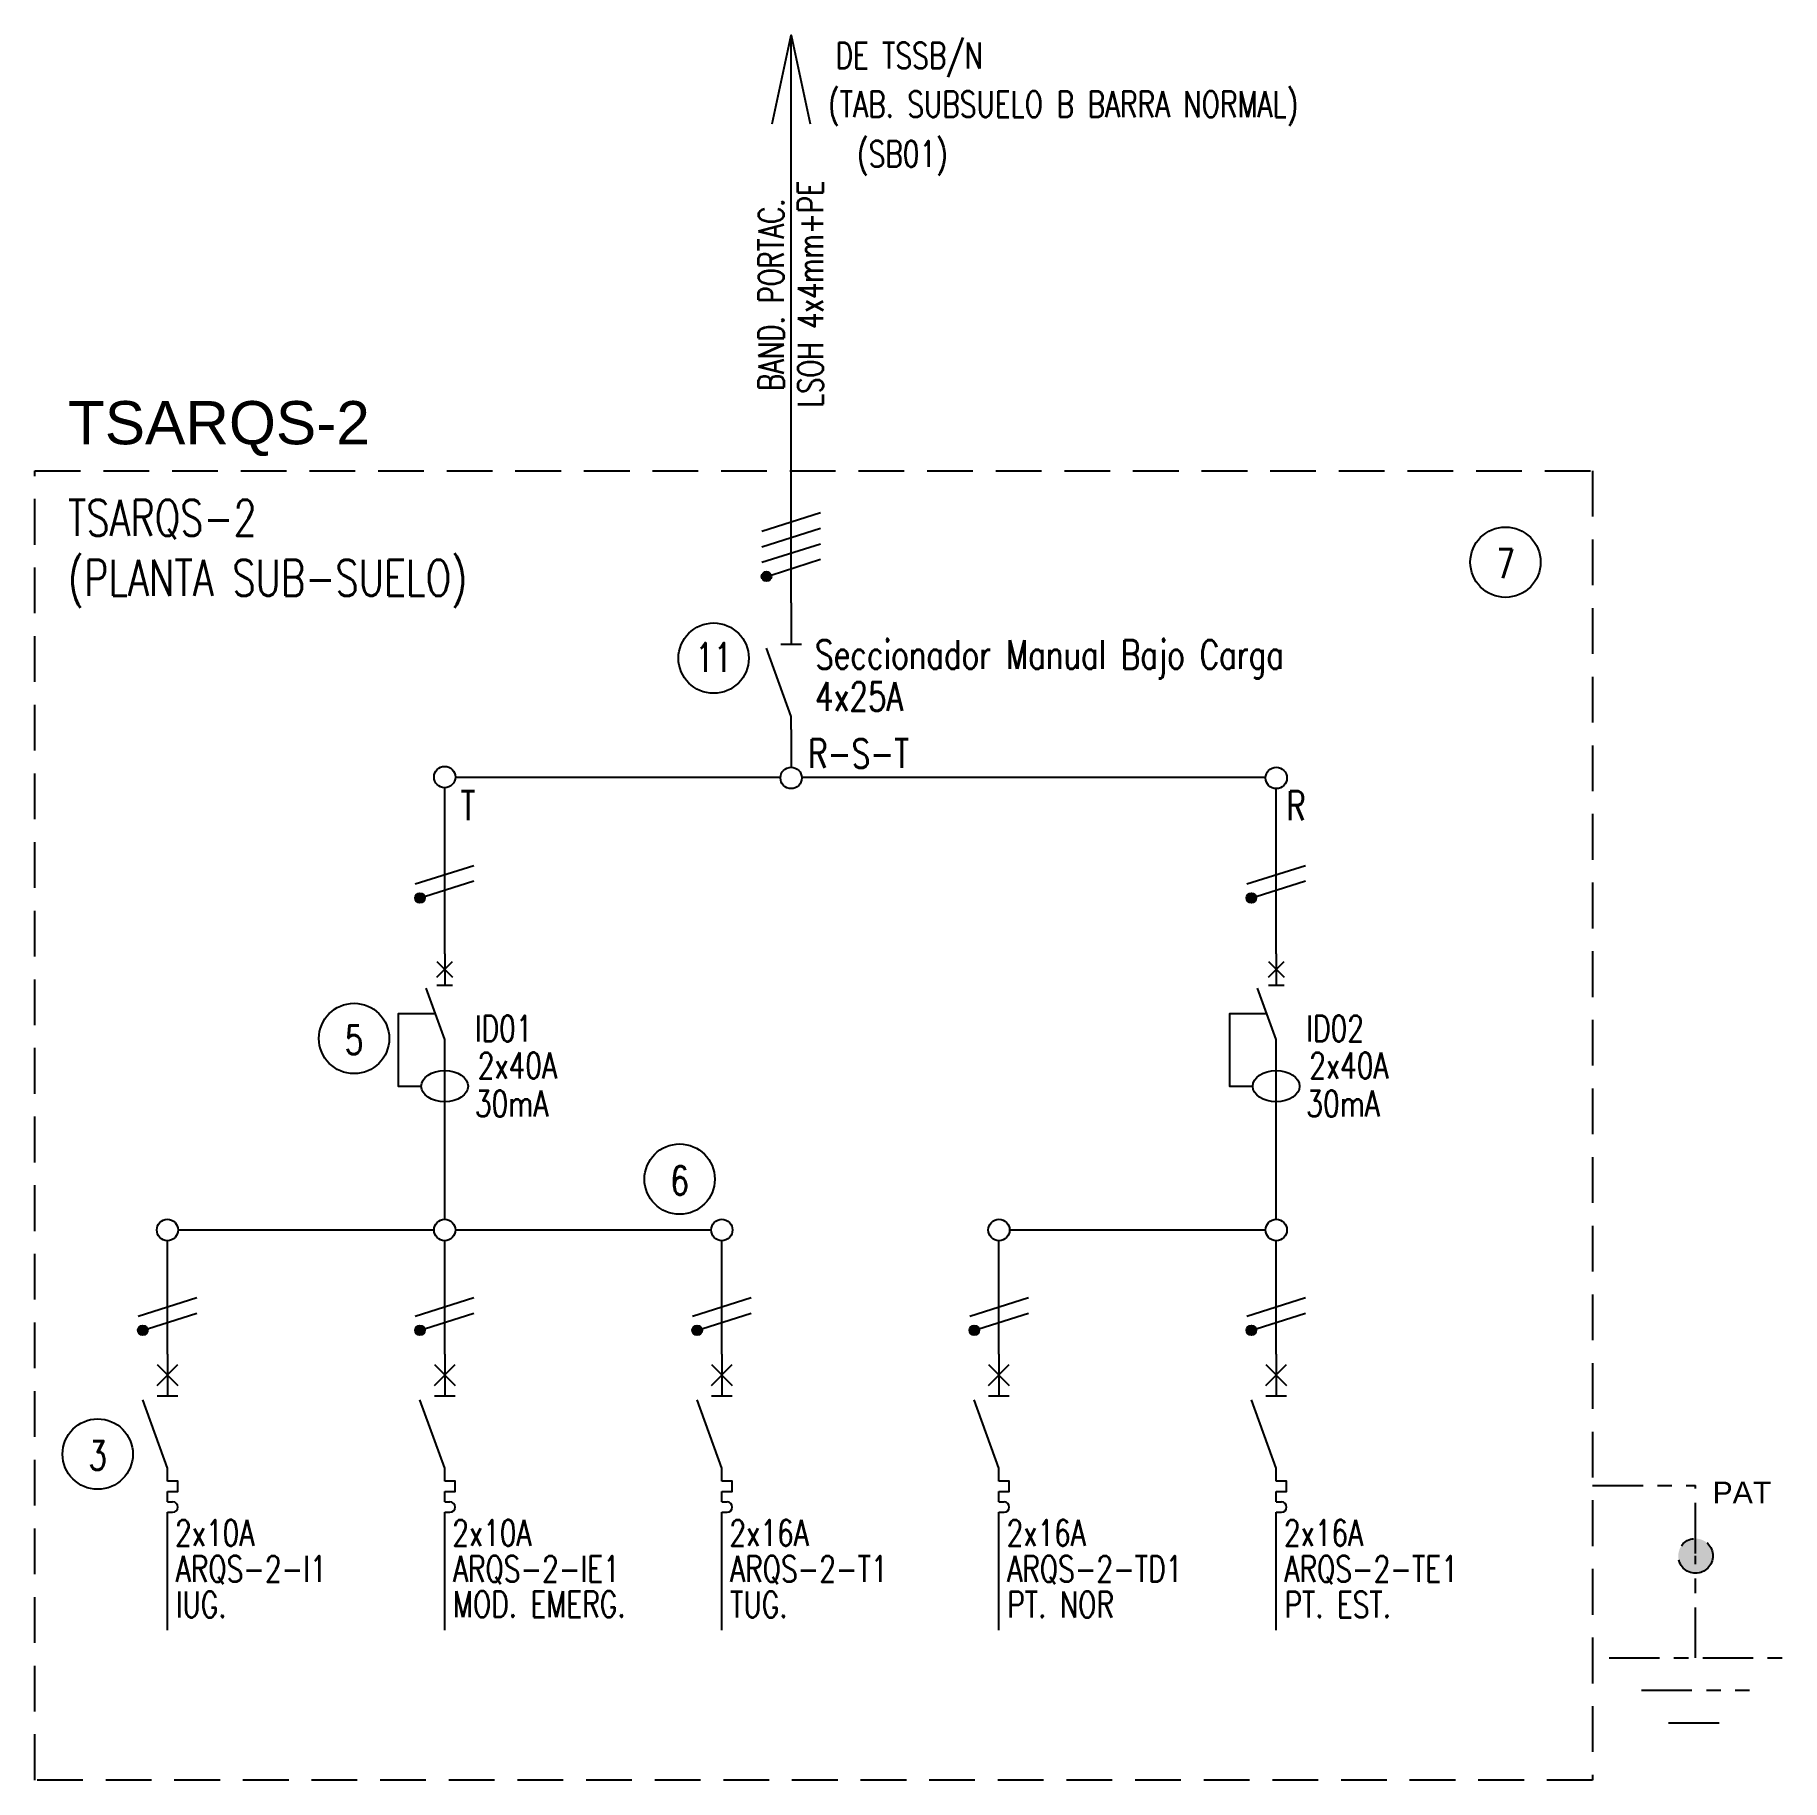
# Model space of a CAD drawing. Extents: x 3643.3 to 3655.4, y 1285.6 to 1297.7.
import ezdxf
from ezdxf.enums import TextEntityAlignment as Align

# ---------------------------------------------------------------- set-up
doc = ezdxf.new("R2010")
doc.units = 0
doc.linetypes.add('OCJ-ESQUEMAS UNIFILARES-CORREGIDOS IDO-REV.br$0$DASHED', pattern=[19.05, 12.7, -6.35])
doc.linetypes.add('OCJ-ESQUEMAS UNIFILARES-CORREGIDOS IDO-REV.br$0$EJE_5', pattern=[7.1, 5, -1, 0.1, -1])
for name, color, linetype in [('OCJ-ESQUEMAS UNIFILARES-CORREGIDOS IDO-REV.br$0$00-IE-CABLES', 10, 'Continuous'), ('OCJ-ESQUEMAS UNIFILARES-CORREGIDOS IDO-REV.br$0$01-ELE-APARATOS', 170, 'Continuous'), ('OCJ-ESQUEMAS UNIFILARES-CORREGIDOS IDO-REV.br$0$ELECTRIC', 4, 'Continuous'), ('OCJ-ESQUEMAS UNIFILARES-CORREGIDOS IDO-REV.br$0$PAT', 80, 'Continuous'), ('OCJ-ESQUEMAS UNIFILARES-CORREGIDOS IDO-REV.br$0$TEXTO', 7, 'Continuous')]:
    doc.layers.add(name, color=color, linetype=linetype)
doc.styles.add('OCJ-ESQUEMAS UNIFILARES-CORREGIDOS IDO-REV.br$0$ARIAL', font='Arial.ttf', dxfattribs={"height": 0.2})
doc.styles.add('OCJ-ESQUEMAS UNIFILARES-CORREGIDOS IDO-REV.br$0$Electricidad', font='ROMANS.SHX', dxfattribs={"width": 0.75, "height": 0.175})

# ---------------------------------------------------------------- blocks, each defined once
blk = doc.blocks.new('OCJ-ESQUEMAS UNIFILARES-CORREGIDOS IDO-REV.br$0$Unif-Interruptor-Term')
for p, q in [((0, -1.013), (0.045, -1.013)), ((0, -1.103), (0.045, -1.103))]:
    blk.add_line(p, q)
for points in [[(-0.09, 0.177), (0.09, -0.003)], [(-0.09, -0.003), (0.09, 0.177)], [(0, 0.267), (0, -0.093)], [(0, -0.72), (-0.215, -0.128)], [(-0.09, -0.093), (0.09, -0.093)], [(0, -0.833), (0, -0.72)], [(0, -0.923), (0.09, -0.923), (0.09, -0.833), (0, -0.833)], [(0, -1.013), (0, -0.923)], [(0, -1.215), (0, -1.103)]]:
    blk.add_lwpolyline(points)
blk.add_arc((0.045, -1.058), 0.045, 270, 90)
blk = doc.blocks.new('OCJ-ESQUEMAS UNIFILARES-CORREGIDOS IDO-REV.br$0$Unif-Interruptor-Dif')
for points in [[(0, 0.177), (0, -0.093)], [(-0.068, 0.11), (0.068, -0.025)], [(-0.068, -0.025), (0.068, 0.11)], [(0, -0.565), (-0.162, -0.121)], [(-0.068, -0.093), (0.068, -0.093)], [(-0.081, -0.343), (-0.405, -0.343), (-0.405, -0.97), (-0.202, -0.97)], [(0, -1.308), (0, -0.565)]]:
    blk.add_lwpolyline(points)
blk.add_ellipse((0, -0.97), major_axis=(0.203, 0), ratio=0.670814)
blk = doc.blocks.new('OCJ-ESQUEMAS UNIFILARES-CORREGIDOS IDO-REV.br$0$A$C7AFF483F')
for points in [[(0, 0.88), (0, 0.592)], [(0, 0.09), (-0.172, 0.564)], [(-0.072, 0.592), (0.072, 0.592)], [(0, 0), (0, 0.09)]]:
    blk.add_lwpolyline(points)

msp = doc.modelspace()

# ---------------------------------------------------------------- hatches: boundary and pattern name
at = {"layer": 'OCJ-ESQUEMAS UNIFILARES-CORREGIDOS IDO-REV.br$0$00-IE-CABLES'}
for points in [[(3648.344, 1293.96, 1), (3648.399, 1294, 1)], [(3645.94, 1291.729, 1), (3645.995, 1291.769, 1)], [(3651.71, 1291.729, 1), (3651.765, 1291.769, 1)], [(3644.017, 1288.729, 1), (3644.071, 1288.769, 1)], [(3645.94, 1288.729, 1), (3645.995, 1288.769, 1)], [(3647.863, 1288.729, 1), (3647.918, 1288.769, 1)], [(3649.787, 1288.729, 1), (3649.841, 1288.769, 1)], [(3651.71, 1288.729, 1), (3651.765, 1288.769, 1)]]:
    msp.add_hatch(color=256, dxfattribs=at).paths.add_polyline_path(points)
at = {"layer": 'OCJ-ESQUEMAS UNIFILARES-CORREGIDOS IDO-REV.br$0$PAT', "linetype": 'OCJ-ESQUEMAS UNIFILARES-CORREGIDOS IDO-REV.br$0$EJE_5', "ltscale": 0.07}
h = msp.add_hatch(color=256, dxfattribs=at)
h.paths.add_polyline_path([(3654.939, 1287.184), (3654.699, 1287.184, -1)])
h.paths.add_polyline_path([(3654.699, 1287.184), (3654.819, 1287.184), (3654.819, 1287.064, -0.414214)])
h.paths.add_polyline_path([(3654.819, 1287.184), (3654.939, 1287.184, -0.414214), (3654.819, 1287.064)])

# ---------------------------------------------------------------- linework, layer by layer
at = {"layer": 'OCJ-ESQUEMAS UNIFILARES-CORREGIDOS IDO-REV.br$0$00-IE-CABLES'}
for p, q in [((3648.543, 1293.798), (3648.543, 1297.737)), ((3648.543, 1292.918), (3648.543, 1292.657)), ((3646.213, 1292.588), (3648.469, 1292.588)), ((3648.617, 1292.588), (3651.835, 1292.588)), ((3646.139, 1291.361), (3646.139, 1292.514)), ((3651.909, 1291.361), (3651.909, 1292.508)), ((3646.139, 1289.519), (3646.139, 1290.321)), ((3651.909, 1289.519), (3651.909, 1290.321)), ((3644.289, 1289.445), (3646.065, 1289.445)), ((3646.213, 1289.445), (3647.988, 1289.445)), ((3650.059, 1289.445), (3651.835, 1289.445)), ((3644.215, 1288.583), (3644.215, 1289.371)), ((3646.139, 1288.583), (3646.139, 1289.371)), ((3648.062, 1288.583), (3648.062, 1289.371)), ((3649.985, 1288.583), (3649.985, 1289.371)), ((3651.909, 1288.583), (3651.909, 1289.371)), ((3644.215, 1286.668), (3644.215, 1287.47)), ((3646.139, 1286.668), (3646.139, 1287.47)), ((3648.062, 1286.668), (3648.062, 1287.47)), ((3649.985, 1286.668), (3649.985, 1287.47)), ((3651.909, 1286.668), (3651.909, 1287.47))]:
    msp.add_line(p, q, dxfattribs=at)
for points in [[(3648.412, 1297.12), (3648.543, 1297.737), (3648.674, 1297.12)], [(3648.339, 1294.294), (3648.746, 1294.423)], [(3648.339, 1294.186), (3648.746, 1294.315)], [(3648.339, 1294.078), (3648.746, 1294.207)], [(3648.404, 1293.99), (3648.746, 1294.099)], [(3645.935, 1291.847), (3646.342, 1291.975)], [(3651.705, 1291.847), (3652.112, 1291.975)], [(3645.999, 1291.759), (3646.342, 1291.867)], [(3651.77, 1291.759), (3652.112, 1291.867)], [(3644.012, 1288.847), (3644.419, 1288.976)], [(3645.935, 1288.847), (3646.342, 1288.976)], [(3647.858, 1288.847), (3648.265, 1288.976)], [(3649.782, 1288.847), (3650.189, 1288.976)], [(3651.705, 1288.847), (3652.112, 1288.976)], [(3644.076, 1288.759), (3644.419, 1288.868)], [(3645.999, 1288.759), (3646.342, 1288.868)], [(3647.923, 1288.759), (3648.265, 1288.868)], [(3649.846, 1288.759), (3650.189, 1288.868)], [(3651.77, 1288.759), (3652.112, 1288.868)]]:
    msp.add_lwpolyline(points, dxfattribs=at)
for centre, radius in [((3648.372, 1293.98), 0.0338), ((3646.139, 1292.588), 0.0741), ((3648.543, 1292.582), 0.0741), ((3651.909, 1292.582), 0.0741), ((3645.967, 1291.749), 0.0338), ((3651.737, 1291.749), 0.0338), ((3644.215, 1289.445), 0.0741), ((3646.139, 1289.445), 0.0741), ((3646.139, 1289.445), 0.0741), ((3648.062, 1289.445), 0.0741), ((3649.985, 1289.445), 0.0741), ((3649.985, 1289.445), 0.0741), ((3651.909, 1289.445), 0.0741), ((3644.044, 1288.749), 0.0338), ((3645.967, 1288.749), 0.0338), ((3647.891, 1288.749), 0.0338), ((3649.814, 1288.749), 0.0338), ((3651.737, 1288.749), 0.0338)]:
    msp.add_circle(centre, radius, dxfattribs=at)
at = {"layer": 'OCJ-ESQUEMAS UNIFILARES-CORREGIDOS IDO-REV.br$0$ELECTRIC', "linetype": 'OCJ-ESQUEMAS UNIFILARES-CORREGIDOS IDO-REV.br$0$DASHED', "ltscale": 0.025}
msp.add_lwpolyline([(3643.295, 1294.713), (3654.105, 1294.713), (3654.105, 1285.628), (3643.295, 1285.628)], close=True, dxfattribs=at)
at = {"layer": 'OCJ-ESQUEMAS UNIFILARES-CORREGIDOS IDO-REV.br$0$PAT', "linetype": 'OCJ-ESQUEMAS UNIFILARES-CORREGIDOS IDO-REV.br$0$EJE_5', "ltscale": 0.07}
for p, q in [((3654.105, 1287.671), (3654.819, 1287.671)), ((3654.819, 1287.201), (3654.819, 1287.671)), ((3654.819, 1286.476), (3654.819, 1287.184)), ((3654.219, 1286.476), (3655.419, 1286.476)), ((3654.444, 1286.251), (3655.194, 1286.251)), ((3654.632, 1286.026), (3655.007, 1286.026))]:
    msp.add_line(p, q, dxfattribs=at)
msp.add_circle((3654.819, 1287.184), 0.12, dxfattribs=at)
msp.add_circle((3654.819, 1287.184), 0.12, dxfattribs=at)
at = {"layer": 'OCJ-ESQUEMAS UNIFILARES-CORREGIDOS IDO-REV.br$0$TEXTO'}
for centre in [(3653.5, 1294.079), (3648.005, 1293.413), (3645.51, 1290.774), (3647.769, 1289.798), (3643.731, 1287.89)]:
    msp.add_circle(centre, 0.244, dxfattribs=at)

# ---------------------------------------------------------------- block references
at = {"layer": 'OCJ-ESQUEMAS UNIFILARES-CORREGIDOS IDO-REV.br$0$01-ELE-APARATOS'}
msp.add_blockref('OCJ-ESQUEMAS UNIFILARES-CORREGIDOS IDO-REV.br$0$A$C7AFF483F', (3648.543, 1292.918), dxfattribs=at)
at = {"layer": 'OCJ-ESQUEMAS UNIFILARES-CORREGIDOS IDO-REV.br$0$01-ELE-APARATOS', "xscale": 0.7999999999999546, "yscale": 0.7999999999999546, "zscale": 0.7999999999999546}
for name, p in [('OCJ-ESQUEMAS UNIFILARES-CORREGIDOS IDO-REV.br$0$Unif-Interruptor-Dif', (3646.139, 1291.219)), ('OCJ-ESQUEMAS UNIFILARES-CORREGIDOS IDO-REV.br$0$Unif-Interruptor-Dif', (3651.909, 1291.219)), ('OCJ-ESQUEMAS UNIFILARES-CORREGIDOS IDO-REV.br$0$Unif-Interruptor-Term', (3644.215, 1288.369)), ('OCJ-ESQUEMAS UNIFILARES-CORREGIDOS IDO-REV.br$0$Unif-Interruptor-Term', (3646.139, 1288.369)), ('OCJ-ESQUEMAS UNIFILARES-CORREGIDOS IDO-REV.br$0$Unif-Interruptor-Term', (3648.062, 1288.369)), ('OCJ-ESQUEMAS UNIFILARES-CORREGIDOS IDO-REV.br$0$Unif-Interruptor-Term', (3649.985, 1288.369)), ('OCJ-ESQUEMAS UNIFILARES-CORREGIDOS IDO-REV.br$0$Unif-Interruptor-Term', (3651.909, 1288.369))]:
    msp.add_blockref(name, p, dxfattribs=at)

# ---------------------------------------------------------------- texts
at = {"layer": 'OCJ-ESQUEMAS UNIFILARES-CORREGIDOS IDO-REV.br$0$TEXTO', "style": 'OCJ-ESQUEMAS UNIFILARES-CORREGIDOS IDO-REV.br$0$Electricidad', "width": 0.75}
for s, height, p in [('DE TSSB/N', 0.18, (3648.85, 1297.505)), ('(TAB. SUBSUELO B BARRA NORMAL)', 0.18, (3648.799, 1297.167)), ('(SB01)', 0.18, (3648.999, 1296.822)), ('TSARQS-2', 0.25, (3643.524, 1294.262)), ('(PLANTA SUB-SUELO)', 0.25, (3643.524, 1293.845)), ('7', 0.2, (3653.436, 1293.969)), ('11', 0.2, (3647.877, 1293.319)), ('Seccionador Manual Bajo Carga', 0.2, (3648.71, 1293.338)), ('4x25A', 0.2, (3648.71, 1293.047)), ('R-S-T', 0.2, (3648.661, 1292.651)), ('T', 0.2, (3646.25, 1292.289)), ('R', 0.2, (3651.979, 1292.289)), ('5', 0.2, (3645.446, 1290.664)), ('ID01', 0.18, (3646.348, 1290.753)), ('ID02', 0.18, (3652.118, 1290.753)), ('2x40A', 0.18, (3646.368, 1290.496)), ('2x40A', 0.18, (3652.138, 1290.496)), ('30mA', 0.18, (3646.348, 1290.232)), ('30mA', 0.18, (3652.118, 1290.232)), ('6', 0.2, (3647.705, 1289.688)), ('3', 0.2, (3643.667, 1287.78)), ('2x10A', 0.18, (3644.268, 1287.253)), ('2x10A', 0.18, (3646.191, 1287.253)), ('2x16A', 0.18, (3648.115, 1287.253)), ('2x16A', 0.18, (3650.038, 1287.253)), ('2x16A', 0.18, (3651.962, 1287.253)), ('ARQS-2-I1', 0.18, (3644.272, 1287.004)), ('ARQS-2-IE1', 0.18, (3646.196, 1287.004)), ('ARQS-2-T1', 0.18, (3648.119, 1287.004)), ('ARQS-2-TD1', 0.18, (3650.042, 1287.004)), ('ARQS-2-TE1', 0.18, (3651.966, 1287.004)), ('IUG.', 0.18, (3644.272, 1286.756)), ('MOD. EMERG.', 0.18, (3646.196, 1286.759)), ('TUG.', 0.18, (3648.119, 1286.756)), ('PT. NOR', 0.18, (3650.042, 1286.756)), ('PT. EST.', 0.18, (3651.966, 1286.756))]:
    msp.add_text(s, height=height, dxfattribs=at).set_placement(p)
for s, p in [('LSOH 4x4mm+PE', (3648.765, 1295.94)), ('BAND. PORTAC.', (3648.492, 1295.935))]:
    msp.add_text(s, height=0.175, rotation=90, dxfattribs=at).set_placement(p, align=Align.CENTER)
at = {"layer": 'OCJ-ESQUEMAS UNIFILARES-CORREGIDOS IDO-REV.br$0$TEXTO', "style": 'OCJ-ESQUEMAS UNIFILARES-CORREGIDOS IDO-REV.br$0$ARIAL'}
for s, height, p in [('TSARQS-2', 0.3, (3643.524, 1294.897)), ('PAT', 0.15, (3654.937, 1287.549))]:
    msp.add_text(s, height=height, dxfattribs=at).set_placement(p)

doc.saveas('drawing.dxf')
